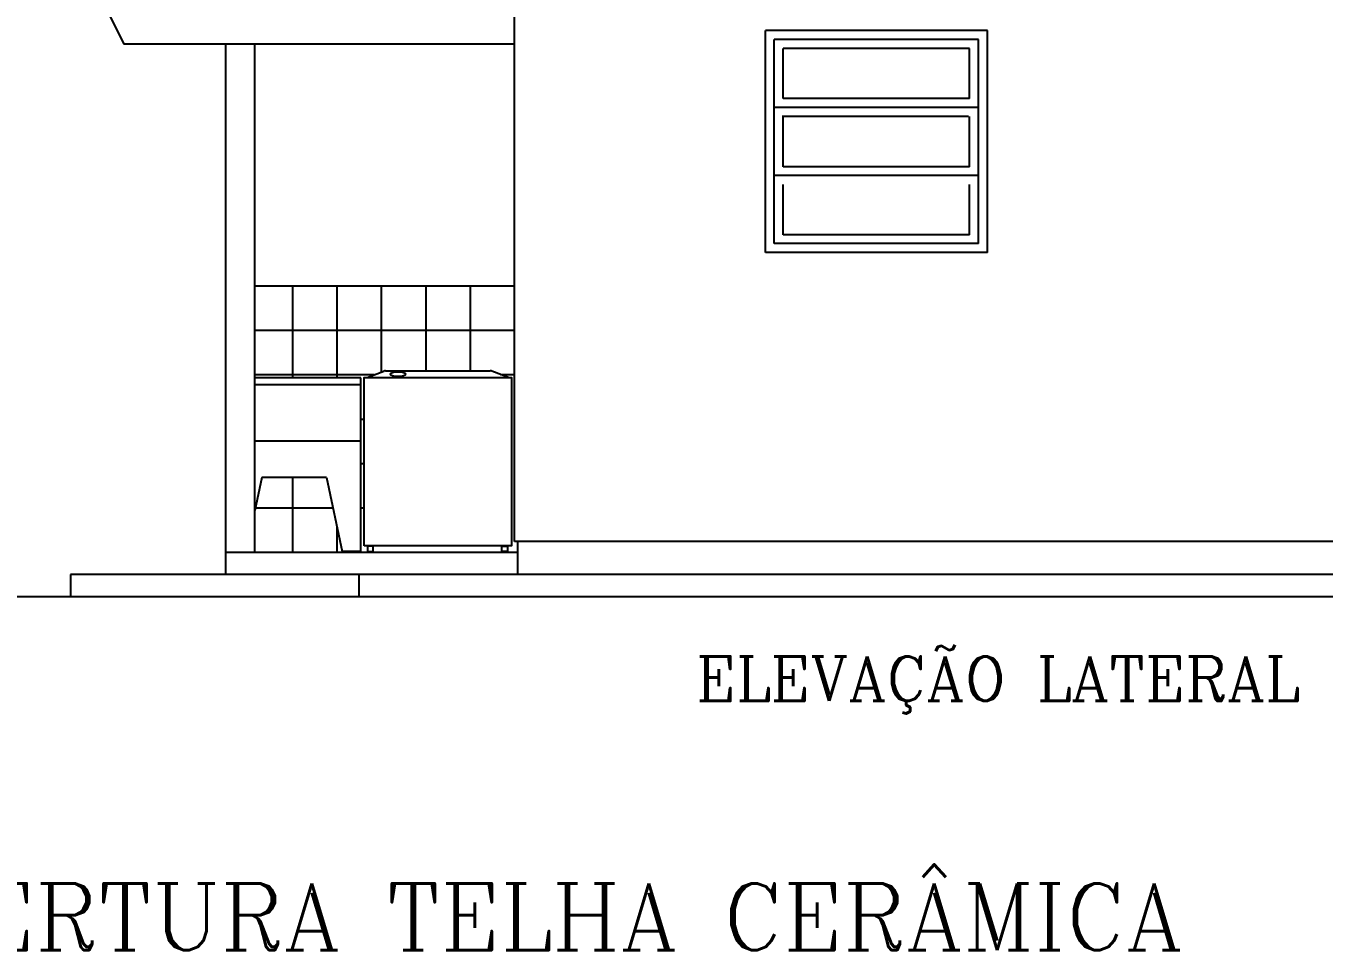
# Model space of a CAD drawing. Extents: x 374.2 to 444.1, y -26.3 to 30.2.
# Drawn here: x 382.72 to 388.56, y -25.39 to -21.23 of the extents above; entities that cross this region are included whole.
import ezdxf

# ---------------------------------------------------------------- set-up
doc = ezdxf.new("R2010")
doc.units = 0
doc.header["$LTSCALE"] = 20
doc.header["$MEASUREMENT"] = 0
for name, color, linetype in [('AZULEJO', 30, 'CONTINUOUS'), ('CONCRETO', 5, 'CONTINUOUS'), ('JANELA', 5, 'CONTINUOUS'), ('PAREDE', 7, 'CONTINUOUS'), ('TELHADO', 30, 'CONTINUOUS'), ('TEXTO', 1, 'CONTINUOUS'), ('VISTAL', 30, 'CONTINUOUS'), ('VISTAP', 244, 'CONTINUOUS')]:
    doc.layers.add(name, color=color, linetype=linetype)
doc.styles.add('ROMANC', font='ROMANC.SHX')

msp = doc.modelspace()

# ---------------------------------------------------------------- linework, layer by layer
at = {"layer": 'AZULEJO', "color": 30, "linetype": 'Continuous'}
for p, q in [((383.9167, -22.3979), (383.9167, -22.8117)), ((384.1167, -22.3979), (384.1167, -22.8117)), ((384.3167, -22.3979), (384.3167, -22.7859)), ((384.5167, -22.3979), (384.5167, -22.7816)), ((384.7167, -22.3979), (384.7167, -22.7816)), ((383.9167, -23.2617), (383.9167, -23.5979)), ((384.1167, -23.4821), (384.1167, -23.5979))]:
    msp.add_line(p, q, dxfattribs=at)
at = {"layer": 'CONCRETO', "color": 244}
for p, q in [((387.0467, -21.2479), (386.0467, -21.2479)), ((387.0067, -21.2879), (386.0867, -21.2879)), ((386.9667, -21.329), (386.1267, -21.329)), ((386.9667, -21.5545), (386.1267, -21.5545)), ((387.0067, -21.5945), (386.0867, -21.5945)), ((386.9615, -21.6345), (386.1215, -21.6345)), ((386.9667, -21.8612), (386.1267, -21.8612)), ((387.0067, -21.9012), (386.0867, -21.9012)), ((387.0067, -22.2079), (386.0867, -22.2079)), ((386.9667, -22.1679), (386.1267, -22.1679)), ((387.0467, -22.2479), (386.0467, -22.2479)), ((384.224, -22.8117), (383.7467, -22.8117)), ((384.224, -22.8439), (383.7467, -22.8439)), ((384.224, -23.0975), (383.7467, -23.0975)), ((384.0698, -23.2617), (383.7782, -23.2617)), ((384.224, -23.5942), (384.1405, -23.5942))]:
    msp.add_line(p, q, dxfattribs=at)
at = {"layer": 'CONCRETO', "color": 5}
msp.add_line((391.0367, -23.5501), (384.9167, -23.5501), dxfattribs=at)
at = {"layer": 'JANELA', "color": 244}
for p, q in [((383.7782, -23.2617), (383.7467, -23.4098)), ((384.0698, -23.2617), (384.1405, -23.5942))]:
    msp.add_line(p, q, dxfattribs=at)
at = {"layer": 'PAREDE', "color": 5}
for p, q in [((384.9167, -23.5501), (384.9167, -20.9331)), ((384.9317, -23.6979), (384.9317, -23.5501))]:
    msp.add_line(p, q, dxfattribs=at)
at = {"layer": 'PAREDE', "color": 244}
for p, q in [((386.0467, -22.2479), (386.0467, -21.2479)), ((387.0467, -22.2479), (387.0467, -21.2479)), ((386.0867, -22.2079), (386.0867, -21.2879)), ((386.1267, -21.5545), (386.1267, -21.3279)), ((386.9667, -21.5545), (386.9667, -21.3279)), ((387.0067, -22.2079), (387.0067, -21.2879)), ((386.1267, -21.8612), (386.1267, -21.6345)), ((386.9667, -21.8612), (386.9667, -21.6345)), ((386.1267, -22.1679), (386.1267, -21.9412)), ((386.9667, -22.1679), (386.9667, -21.9412)), ((384.224, -23.5942), (384.224, -22.8117))]:
    msp.add_line(p, q, dxfattribs=at)
at = {"layer": 'TELHADO', "color": 1, "linetype": 'Continuous'}
msp.add_line((383.6167, -21.3121), (383.6167, -21.3085), dxfattribs=at)
at = {"layer": 'VISTAL', "color": 30, "linetype": 'Continuous'}
for p, q in [((383.7467, -22.3979), (384.9167, -22.3979)), ((383.7467, -22.5979), (384.9167, -22.5979)), ((383.7467, -22.7979), (384.2852, -22.7979)), ((384.8542, -22.7979), (384.9167, -22.7979)), ((384.224, -22.9979), (384.239, -22.9979)), ((384.224, -23.1979), (384.239, -23.1979)), ((384.224, -23.1979), (384.239, -23.1979)), ((383.7467, -23.3979), (384.0988, -23.3979)), ((384.224, -23.3979), (384.239, -23.3979))]:
    msp.add_line(p, q, dxfattribs=at)
at = {"layer": 'VISTAL', "color": 244, "linetype": 'Continuous'}
for p, q in [((384.2167, -23.6979), (382.9167, -23.6979)), ((382.9167, -23.6979), (382.9167, -23.7979))]:
    msp.add_line(p, q, dxfattribs=at)
at = {"layer": 'VISTAL', "color": 3, "linetype": 'Continuous'}
msp.add_line((382.1167, -23.7979), (393.3865, -23.7979), dxfattribs=at)
at = {"layer": 'VISTAP', "color": 244, "linetype": 'Continuous'}
for p, q in [((383.0922, -21.1779), (383.1575, -21.3085)), ((384.9167, -21.3085), (383.1575, -21.3085)), ((384.2525, -22.811), (384.3279, -22.7823)), ((384.3359, -22.7808), (384.8067, -22.7808)), ((384.8901, -22.811), (384.8147, -22.7823))]:
    msp.add_line(p, q, dxfattribs=at)
at = {"layer": 'VISTAP', "color": 1, "linetype": 'Continuous'}
for p, q in [((383.6167, -23.6979), (383.6167, -21.3121)), ((383.7467, -23.4098), (383.7467, -21.3121)), ((383.7467, -23.5979), (383.7467, -23.4098)), ((383.6167, -23.5979), (384.9317, -23.5979))]:
    msp.add_line(p, q, dxfattribs=at)
at = {"layer": 'VISTAP', "color": 5, "linetype": 'Continuous'}
for p in [(391.7367, -23.6979), (384.2167, -23.7979)]:
    msp.add_line(p, (384.2167, -23.6979), dxfattribs=at)
at = {"layer": 'VISTAP', "color": 244, "linetype": 'Continuous'}
for points in [[(384.239, -23.5692), (384.239, -22.811), (384.9036, -22.811), (384.9036, -23.5692)], [(384.2548, -23.5713), (384.2548, -23.5948), (384.2796, -23.5948), (384.2796, -23.5713)], [(384.8846, -23.5713), (384.8846, -23.5948), (384.8598, -23.5948), (384.8598, -23.5713)]]:
    msp.add_lwpolyline(points, close=True, dxfattribs=at)
for centre, start, end in [((384.3359, -22.8033), 90, 110.83534), ((384.8067, -22.8033), 69.16466, 90)]:
    msp.add_arc(centre, 0.0225, start, end, dxfattribs=at)
msp.add_ellipse((384.3922, -22.796), major_axis=(0.035, 0), ratio=0.307386, dxfattribs=at)

# ---------------------------------------------------------------- texts
at = {"layer": 'TEXTO', "color": 5, "ltscale": 0.3, "style": 'ROMANC'}
for s, height, p in [('ELEVAÇÃO LATERAL', 0.2, (385.7342, -24.2677)), ('CASA 43,00 m - COBERTURA TELHA CERÂMICA', 0.3, (377.8972, -25.3905))]:
    msp.add_text(s, height=height, dxfattribs=at).set_placement(p)

doc.saveas('drawing.dxf')
